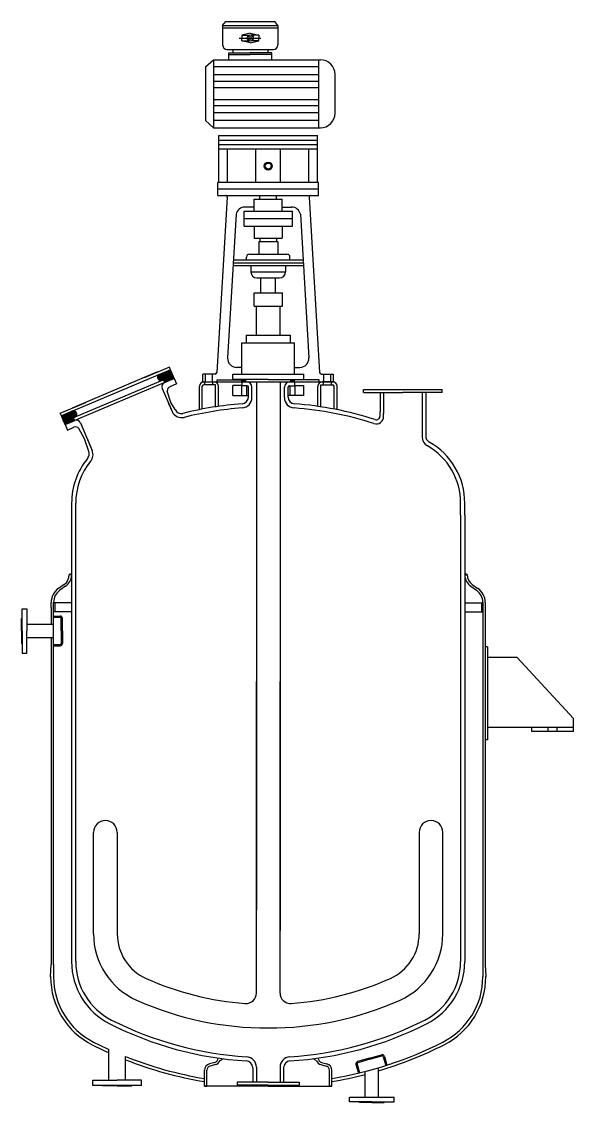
# Model space of a CAD drawing. Extents: x -1761 to -213, y -554 to 626.
# Drawn here: x -1200 to -1013.6, y 203.8 to 568.7 of the extents above; entities that cross this region are included whole.
import ezdxf

# ---------------------------------------------------------------- set-up
doc = ezdxf.new("R2010")
doc.units = 0
doc.linetypes.add('BORDER', pattern=[17, 12, -1, 1, -1, 1, -1])
doc.layers.get('0').update_dxf_attribs({"color": 8, "linetype": 'CONTINUOUS'})
for name, color, linetype in [('1', 8, 'CONTINUOUS'), ('6', 1, 'BORDER'), ('85', 7, 'CONTINUOUS')]:
    doc.layers.add(name, color=color, linetype=linetype)

# ---------------------------------------------------------------- blocks, each defined once
blk = doc.blocks.new('*U8')
at = {"layer": '1'}
for p, q in [((-640.39, 448.41), (-640.54, 448.26)), ((-640.11, 448.41), (-640.54, 447.98)), ((-639.83, 448.41), (-640.54, 447.7)), ((-639.76, 447.61), (-640.54, 448.39)), ((-640.04, 447.61), (-640.54, 448.11)), ((-640.32, 447.61), (-640.54, 447.82, 1)), ((-639.54, 448.41), (-640.34, 447.61)), ((-639.48, 447.61), (-640.28, 448.41)), ((-639.26, 448.41), (-640.06, 447.61)), ((-639.23, 447.65), (-639.99, 448.41)), ((-639.23, 448.15), (-639.78, 447.61)), ((-639.23, 447.93), (-639.71, 448.41)), ((-639.23, 447.87), (-639.5, 447.61)), ((-639.23, 448.22), (-639.43, 448.41))]:
    blk.add_line(p, q, dxfattribs=at)
blk = doc.blocks.new('*U2')
at = {"layer": '1'}
for p, q in [((-624.04, 448.22), (-623.85, 448.41)), ((-624.04, 447.93), (-623.57, 448.41)), ((-624.04, 447.65), (-623.28, 448.41)), ((-624.04, 448.15), (-623.5, 447.61)), ((-624.04, 447.87), (-623.78, 447.61, 1)), ((-624.02, 448.41), (-623.22, 447.61)), ((-623.8, 447.61), (-623, 448.41)), ((-623.73, 448.41), (-622.93, 447.61)), ((-623.52, 447.61), (-622.74, 448.39)), ((-623.45, 448.41), (-622.74, 447.7)), ((-623.24, 447.61), (-622.74, 448.11)), ((-623.17, 448.41), (-622.74, 447.98)), ((-622.95, 447.61), (-622.74, 447.82)), ((-622.89, 448.41), (-622.74, 448.26))]:
    blk.add_line(p, q, dxfattribs=at)
blk = doc.blocks.new('*U3')
at = {"layer": '1'}
for p, q in [((-565.24, 382.85), (-565.24, 382.86)), ((-565.24, 382.84), (-564.81, 382.41)), ((-565.24, 382.57), (-565.06, 382.75)), ((-565.24, 382.29), (-564.88, 382.65)), ((-565.24, 382.56), (-564.99, 382.31)), ((-565.24, 382.28), (-565.17, 382.21, 1)), ((-564.86, 382.38), (-564.7, 382.55))]:
    blk.add_line(p, q, dxfattribs=at)

msp = doc.modelspace()

# ---------------------------------------------------------------- linework, layer by layer
at = {"layer": '1'}
for p, q in [((-1132.07355, 567.40691), (-1131.01748, 568.69812)), ((-1132.07355, 567.40691), (-1113.41055, 567.40691)), ((-1132.07355, 567.40691), (-1132.07355, 560.80459)), ((-1132.07355, 566.56137), (-1113.41055, 566.56137)), ((-1131.01748, 568.69812), (-1114.46961, 568.69812)), ((-1131.01748, 568.69812), (-1114.46961, 568.69812)), ((-1113.41355, 567.40691), (-1114.46961, 568.69812, 6.28319)), ((-1113.41055, 567.40691), (-1113.41055, 560.80459)), ((-1122.74355, 564.74304), (-1125.63254, 564.13119)), ((-1125.63254, 564.13119), (-1123.12684, 564.13119)), ((-1125.63254, 564.13119), (-1125.63254, 563.14608)), ((-1125.63254, 562.16097), (-1125.63254, 563.14608)), ((-1125.63254, 562.16097), (-1123.12684, 562.16097)), ((-1122.74355, 561.54911), (-1125.63254, 562.16097)), ((-1122.74355, 564.74304), (-1119.85455, 564.13119)), ((-1122.74355, 561.54911), (-1119.85455, 562.16097)), ((-1119.85455, 564.13119), (-1122.36025, 564.13119)), ((-1119.85455, 562.16097), (-1122.36025, 562.16097)), ((-1119.85455, 564.13119), (-1119.85455, 563.14608)), ((-1119.85455, 562.16097), (-1119.85455, 563.14608)), ((-1130.57355, 559.30459), (-1114.91055, 559.30459)), ((-1128.68402, 559.30459), (-1128.68402, 558.14292)), ((-1116.80307, 559.30459), (-1116.80307, 558.14292)), ((-1137.92095, 553.41973), (-1135.13577, 555.83958)), ((-1135.13577, 555.83958), (-1099.08021, 555.83958, 1)), ((-1135.13577, 555.83958), (-1135.13577, 532.83425)), ((-1129.99132, 558.14292), (-1122.74355, 558.14292, 6.28319)), ((-1129.99132, 555.83958), (-1129.99132, 558.14292)), ((-1129.99132, 557.62272), (-1122.74355, 557.62272)), ((-1115.49577, 558.14292), (-1122.74355, 558.14292)), ((-1115.49577, 557.62272), (-1122.74355, 557.62272)), ((-1115.49577, 555.83958), (-1115.49577, 558.14292)), ((-1099.72507, 555.83958), (-1099.72507, 532.83425, 6.28319)), ((-1137.92095, 553.41973), (-1137.92095, 535.26477)), ((-1099.72507, 553.40871), (-1135.13577, 553.40871)), ((-1099.72507, 550.75052), (-1135.13577, 550.75052)), ((-1099.72507, 548.45451), (-1135.13577, 548.45451)), ((-1094.08021, 537.83425), (-1094.08021, 550.83958)), ((-1099.72507, 546.37112), (-1135.13577, 546.37112)), ((-1099.72507, 542.30804), (-1135.13577, 542.30804)), ((-1099.72507, 540.22465), (-1135.13577, 540.22465)), ((-1099.72507, 537.92864), (-1135.13577, 537.92864)), ((-1137.92095, 535.26477), (-1135.13577, 532.83425)), ((-1099.72507, 535.27045), (-1135.13577, 535.27045)), ((-1135.13577, 532.83425), (-1099.08021, 532.83425)), ((-1133.36206, 530.25124), (-1100.02674, 530.25124)), ((-1133.36206, 514.39812), (-1133.36206, 530.25124)), ((-1100.02674, 514.39812), (-1100.02674, 530.25124)), ((-1133.36206, 528.69812), (-1100.02674, 528.69812, 6.28319)), ((-1133.36206, 528.69812), (-1100.02674, 528.69812)), ((-1133.36206, 527.22022), (-1100.02674, 527.22022)), ((-1133.36206, 525.74233), (-1100.02674, 525.74233)), ((-1130.47692, 514.39812), (-1130.47692, 525.74233)), ((-1120.82774, 514.39812), (-1120.82774, 525.74233)), ((-1112.56106, 514.39812), (-1112.56106, 525.74233)), ((-1102.91188, 514.39812), (-1102.91188, 525.74233)), ((-1099.6944, 514.39812), (-1133.6944, 514.39812)), ((-1133.6944, 509.99812), (-1133.6944, 514.39812)), ((-1133.6944, 512.19812), (-1099.6944, 512.19812)), ((-1133.6944, 512.19812), (-1099.6944, 512.19812)), ((-1099.6944, 509.99812), (-1099.6944, 514.39812, 6.28319)), ((-1130.53124, 509.46839), (-1134.05791, 450.26244)), ((-1133.6944, 509.99812), (-1099.6944, 509.99812)), ((-1121.39032, 508.78114), (-1111.99848, 508.78114)), ((-1121.39032, 504.69812), (-1121.39032, 508.78114)), ((-1119.48514, 508.78114), (-1119.48514, 509.99812, 6.28319)), ((-1113.90366, 508.78114), (-1113.90366, 509.99812)), ((-1111.99848, 504.69812), (-1111.99848, 508.78114)), ((-1102.85756, 509.46839), (-1099.33089, 450.26244, 6.28319)), ((-1127.56124, 503.662), (-1130.40691, 455.14793)), ((-1124.86495, 504.69812), (-1108.52385, 504.69812)), ((-1124.86495, 499.69812), (-1124.86495, 504.69812)), ((-1121.39032, 506.07067), (-1124.6201, 506.07067, 6.28319)), ((-1111.99848, 506.07067), (-1108.7687, 506.07067)), ((-1108.52385, 499.69812), (-1108.52385, 504.69812)), ((-1105.82756, 503.662), (-1102.98189, 455.14793, 6.28319)), ((-1124.86495, 502.19812), (-1108.52385, 502.19812)), ((-1124.86495, 499.69812), (-1108.52385, 499.69812)), ((-1121.39032, 499.69812), (-1121.39032, 495.61509)), ((-1111.99848, 499.69812), (-1111.99848, 495.61509)), ((-1121.39032, 495.61509), (-1111.99848, 495.61509)), ((-1113.48514, 494.39812), (-1119.90366, 494.39812)), ((-1119.90366, 494.39812), (-1119.90366, 490.19812)), ((-1119.48514, 495.61509), (-1119.48514, 494.39812)), ((-1113.90366, 495.61509), (-1113.90366, 494.39812)), ((-1113.48514, 494.39812), (-1113.48514, 490.19812)), ((-1124.03446, 488.19812), (-1124.03446, 489.19812)), ((-1123.03446, 490.19812), (-1110.35434, 490.19812)), ((-1109.35434, 488.19812), (-1109.35434, 489.19812, 6.28319)), ((-1104.77386, 486.19812), (-1128.61494, 486.19812)), ((-1104.83252, 487.19812), (-1128.55628, 487.19812)), ((-1104.89117, 488.19812), (-1128.49763, 488.19812)), ((-1122.54576, 486.19812), (-1122.54576, 484.18939, 6.28319)), ((-1110.84305, 486.19812), (-1110.84305, 484.18939)), ((-1122.54576, 484.18939), (-1110.84305, 484.18939)), ((-1120.54576, 482.18939), (-1112.84305, 482.18939, 6.28319)), ((-1119.1944, 477.09812), (-1119.1944, 482.18939)), ((-1114.1944, 477.09812), (-1114.1944, 482.18939)), ((-1121.48623, 477.09812), (-1111.90257, 477.09812)), ((-1121.48623, 472.59812), (-1121.48623, 477.09812)), ((-1111.90257, 472.59812), (-1111.90257, 477.09812)), ((-1121.48623, 472.59812), (-1111.90257, 472.59812)), ((-1120.6944, 462.89812), (-1120.6944, 472.59812)), ((-1112.6944, 462.89812), (-1112.6944, 472.59812)), ((-1125.59357, 460.23695), (-1107.79523, 460.23695)), ((-1125.59357, 449.69812), (-1125.59357, 460.23695)), ((-1124.13403, 462.89812), (-1109.25478, 462.89812)), ((-1124.13403, 462.89812), (-1124.13403, 460.23695)), ((-1109.25478, 462.89812), (-1109.25478, 460.23695)), ((-1107.79523, 449.69812), (-1107.79523, 460.23695)), ((-1149.67982, 451.16973), (-1186.53121, 435.61416)), ((-1148.82427, 449.14291), (-1185.67565, 433.58734)), ((-1154.03757, 450.4157), (-1182.95123, 438.21077, 6.28319)), ((-1150.06871, 452.09102), (-1158.644, 448.47125)), ((-1153.54922, 449.5364), (-1149.67982, 451.16973, 6.28319)), ((-1148.82427, 449.14291), (-1152.69366, 447.50957)), ((-1149.67982, 451.16973), (-1150.06871, 452.09102, 6.28319)), ((-1148.82427, 449.14291), (-1149.67982, 451.16973, 6.28319)), ((-1148.43538, 448.22162), (-1148.82427, 449.14291)), ((-1134.65685, 449.69812), (-1138.7944, 449.69812)), ((-1138.7944, 447.09812), (-1138.7944, 449.69812)), ((-1137.8944, 447.09812), (-1137.8944, 449.69812)), ((-1135.4944, 447.09812), (-1135.4944, 449.69812)), ((-1128.6944, 449.69812), (-1104.6944, 449.69812)), ((-1128.6944, 447.89812), (-1128.6944, 449.69812)), ((-1128.6944, 447.89812), (-1128.6944, 449.69812)), ((-1125.59357, 451.97435), (-1127.40861, 451.97226)), ((-1107.79523, 451.97435), (-1105.9802, 451.97226)), ((-1104.6944, 447.89812), (-1104.6944, 449.69812)), ((-1104.6944, 447.89812), (-1104.6944, 449.69812)), ((-1098.73195, 449.69812), (-1094.5944, 449.69812, 1)), ((-1097.8944, 447.09812), (-1097.8944, 449.69812)), ((-1095.4944, 447.09812), (-1095.4944, 449.69812)), ((-1094.5944, 447.09812), (-1094.5944, 449.69812)), ((-1148.43538, 448.22162), (-1185.28676, 432.66605)), ((-1153.7418, 447.93549), (-1153.97514, 448.48826, 6.28319)), ((-1151.65987, 446.86051), (-1152.04876, 447.78179)), ((-1148.43538, 448.22162), (-1151.65987, 446.86051)), ((-1147.6576, 446.37905, -6.28319), (-1149.86868, 445.44572, 6.28319)), ((-1148.43538, 448.22162), (-1147.6576, 446.37905)), ((-1139.9444, 437.69289), (-1139.9444, 445.59812)), ((-1138.9444, 437.88869), (-1138.9444, 445.59812)), ((-1138.7944, 447.09812), (-1094.5944, 447.09812, 1)), ((-1138.7944, 447.09812), (-1094.5944, 447.09812)), ((-1138.7944, 447.09812), (-1094.5944, 447.09812)), ((-1138.4444, 447.09812), (-1134.9444, 447.09812)), ((-1134.4444, 446.09812), (-1138.4444, 446.09812)), ((-1138.0444, 446.09812), (-1138.0444, 447.09812, 6.28319)), ((-1135.3444, 446.09812), (-1135.3444, 447.09812, 6.28319)), ((-1134.4444, 438.66006), (-1134.4444, 446.09812, 1)), ((-1133.9444, 447.79812), (-1125.5944, 447.79812)), ((-1133.9444, 447.09812), (-1133.9444, 447.79812)), ((-1133.4444, 438.80732), (-1133.4444, 445.59812)), ((-1116.6944, 447.89812), (-1128.6944, 447.89812, 1)), ((-1125.5944, 445.89812), (-1128.6944, 445.89812, 6.28319)), ((-1128.6944, 442.49812), (-1128.6944, 445.89812)), ((-1125.6944, 445.89812), (-1125.6944, 442.49812)), ((-1123.7944, 445.69812), (-1125.6944, 445.69812)), ((-1125.5944, 447.09812), (-1125.5944, 447.89812)), ((-1125.5944, 447.09812), (-1107.7944, 447.09812)), ((-1125.5944, 447.09812), (-1125.5944, 445.69812)), ((-1124.2894, 447.09812), (-1124.2894, 447.89812)), ((-1123.9944, 445.69812), (-1123.9944, 442.49812, 6.28319)), ((-1123.3944, 441.96211), (-1123.3944, 445.29812)), ((-1122.1944, 441.76155), (-1122.1944, 445.29812, 1)), ((-1120.6944, 447.09812), (-1120.6944, 268.72476, 6.28319)), ((-1120.6944, 447.09812), (-1120.6944, 268.72476)), ((-1116.6944, 447.89812), (-1104.6944, 447.89812)), ((-1112.6944, 447.09812), (-1112.6944, 261.87014)), ((-1112.6944, 447.09812), (-1112.6944, 261.87014, 1)), ((-1111.1944, 441.76155), (-1111.1944, 445.29812)), ((-1109.9944, 441.96211), (-1109.9944, 445.29812)), ((-1109.5944, 445.69812), (-1107.6944, 445.69812)), ((-1109.3944, 445.69812), (-1109.3944, 442.49812)), ((-1109.0994, 447.09812), (-1109.0994, 447.89812)), ((-1107.7944, 447.09812), (-1107.7944, 447.89812)), ((-1099.4444, 447.79812), (-1107.7944, 447.79812)), ((-1107.7944, 447.09812), (-1107.7944, 445.69812)), ((-1107.7944, 445.89812), (-1104.6944, 445.89812, 6.28319)), ((-1107.6944, 445.89812), (-1107.6944, 442.49812)), ((-1104.6944, 442.49812), (-1104.6944, 445.89812)), ((-1104.6944, 442.49812), (-1104.6944, 445.89812)), ((-1099.9444, 438.80732), (-1099.9444, 445.59812)), ((-1099.4444, 447.09812), (-1099.4444, 447.79812)), ((-1098.9444, 446.09812), (-1094.9444, 446.09812)), ((-1098.9444, 438.66006), (-1098.9444, 446.09812)), ((-1094.9444, 447.09812), (-1098.4444, 447.09812)), ((-1098.0444, 446.09812), (-1098.0444, 447.09812, 6.28319)), ((-1095.3444, 446.09812), (-1095.3444, 447.09812, 6.28319)), ((-1094.4444, 437.88869), (-1094.4444, 445.59812)), ((-1093.4444, 437.69289), (-1093.4444, 445.59812)), ((-1152.45847, 444.89525), (-1149.46881, 437.8127)), ((-1149.58255, 440.1393), (-1150.77016, 443.98852)), ((-1128.6944, 442.49812), (-1123.3944, 442.49812)), ((-1104.6944, 442.49812), (-1109.9944, 442.49812)), ((-1084.4444, 444.53019), (-1057.9444, 444.53019)), ((-1084.4444, 443.53019), (-1084.4444, 444.53019)), ((-1084.4444, 443.53019), (-1071.1944, 443.53019, 6.28319)), ((-1078.8944, 443.53019), (-1078.8944, 436.97818)), ((-1077.6944, 443.53019), (-1077.6944, 436.42637)), ((-1057.9444, 443.53019), (-1071.1944, 443.53019)), ((-1064.6944, 443.53019), (-1064.6944, 430.92533)), ((-1063.4944, 443.53019), (-1063.4944, 430.4129)), ((-1057.9444, 443.53019), (-1057.9444, 444.53019)), ((-1186.92009, 436.53545), (-1178.34481, 440.15522)), ((-1150.31958, 439.82818), (-1149.18068, 437.13011, 6.28319)), ((-1148.15385, 437.78324), (-1149.58255, 440.1393)), ((-1186.53121, 435.61416), (-1186.92009, 436.53545)), ((-1182.66181, 437.2475), (-1186.53121, 435.61416)), ((-1185.67565, 433.58734), (-1186.53121, 435.61416, 6.28319)), ((-1185.67565, 433.58734), (-1181.80625, 435.22067)), ((-1182.06226, 434.02717), (-1182.45115, 434.94845, 6.28319)), ((-1181.38034, 436.26881), (-1181.61367, 436.82158)), ((-1078.8944, 435.59741), (-1078.8944, 436.98048)), ((-1077.6944, 435.3874), (-1077.6944, 436.47394, 6.28319)), ((-1185.28676, 432.66605), (-1185.67565, 433.58734)), ((-1185.28676, 432.66605), (-1182.06226, 434.02717)), ((-1185.28676, 432.66605), (-1184.50898, 430.82348)), ((-1184.50898, 430.82348, -6.28319), (-1182.2979, 431.75682, 6.28319)), ((-1178.69514, 427.8504), (-1180.62493, 431.38633, 6.28319)), ((-1180.097, 433.22857), (-1176.57937, 424.89525)), ((-1064.6944, 430.98643), (-1064.6944, 428.53251, 6.28319)), ((-1177.33839, 423.60765), (-1178.69514, 427.8504)), ((-1177.95811, 428.16151), (-1176.1451, 423.86645)), ((-1063.4944, 430.47989), (-1063.4944, 428.76198)), ((-1183.09392, 406.09812), (-1183.0944, 251.49169)), ((-1181.6944, 251.39182), (-1181.69389, 406.09812)), ((-1051.6944, 402.09812), (-1051.6944, 406.24798)), ((-1051.6944, 402.09812), (-1051.6944, 406.24798)), ((-1050.2944, 402.09812), (-1050.2944, 406.24798, 6.28319)), ((-1050.2944, 402.09812), (-1050.2944, 406.24798, 6.28319)), ((-1051.6944, 402.09812), (-1051.6944, 251.50373)), ((-1051.6944, 402.09812), (-1051.6944, 397.19812)), ((-1050.2944, 402.09812), (-1050.2944, 251.34825)), ((-1051.6944, 391.99812), (-1051.6944, 251.50373)), ((-1051.6944, 391.99812), (-1051.6944, 251.50373)), ((-1181.6944, 251.39182), (-1181.6944, 387.09812)), ((-1050.2944, 387.08161), (-1050.2944, 251.34825)), ((-1050.2944, 387.08161), (-1050.2944, 251.34825)), ((-1050.2944, 387.08161), (-1050.2944, 251.34825)), ((-1183.6944, 381.99812), (-1183.8944, 381.99812)), ((-1183.6944, 381.99812), (-1183.0944, 382.34453, 6.28319)), ((-1049.6944, 381.99812), (-1050.2944, 382.34453, 6.28319)), ((-1049.6944, 381.99812), (-1050.2944, 382.34453, 6.28319)), ((-1049.6944, 381.99812), (-1050.2944, 381.65171)), ((-1049.6944, 381.99812), (-1050.2944, 381.65171)), ((-1049.6944, 381.99812), (-1049.4944, 381.99812)), ((-1049.6944, 381.99812), (-1049.4944, 381.99812)), ((-1185.60009, 378.72151), (-1187.52114, 377.37638)), ((-1185.14123, 378.06619), (-1187.06228, 376.72105, 6.28319)), ((-1048.24757, 378.06619), (-1046.32652, 376.72105, 6.28319)), ((-1047.78871, 378.72151), (-1045.86766, 377.37638)), ((-1189.9944, 370.99812), (-1189.9944, 372.62529)), ((-1189.1944, 370.99812), (-1189.1944, 372.62529)), ((-1183.0944, 372.49812), (-1189.1944, 372.49812)), ((-1188.7944, 372.49812), (-1188.7944, 369.49812)), ((-1050.2944, 372.49812), (-1044.1944, 372.49812)), ((-1044.5944, 372.49812), (-1044.5944, 369.49812)), ((-1044.1944, 372.62529), (-1044.1944, 246.18096)), ((-1044.1944, 372.62529), (-1044.1944, 246.18096)), ((-1044.1944, 372.62529), (-1044.1944, 246.18096)), ((-1043.3944, 372.62529), (-1043.3944, 250.34967)), ((-1043.3944, 372.62529), (-1043.3944, 250.34967)), ((-1199.7944, 362.99812), (-1199.7944, 370.49812)), ((-1199.7944, 370.49812), (-1198.1944, 370.49812)), ((-1198.1944, 370.49812), (-1198.1944, 362.99812)), ((-1189.9944, 370.99812), (-1189.9944, 365.24812)), ((-1189.1944, 285.36408), (-1189.1944, 370.92248, 1)), ((-1183.0944, 369.49812), (-1189.1944, 369.49812)), ((-1050.2944, 369.49812), (-1044.1944, 369.49812)), ((-1199.9944, 362.99812), (-1199.9944, 367.19812)), ((-1199.9944, 367.19812), (-1199.7944, 367.19812)), ((-1198.1944, 365.24812), (-1189.1944, 365.24812)), ((-1189.1944, 367.99812), (-1186.9944, 367.99812)), ((-1189.1944, 367.59812), (-1186.9944, 367.59812)), ((-1186.5944, 362.99812), (-1186.5944, 367.19812, 6.28319)), ((-1186.1944, 362.99812), (-1186.1944, 367.19812, 6.28319)), ((-1199.9944, 362.99812), (-1199.9944, 358.79812)), ((-1199.7944, 362.99812), (-1199.7944, 355.49812)), ((-1198.1944, 355.49812), (-1198.1944, 362.99812)), ((-1186.5944, 362.99812), (-1186.5944, 358.79812)), ((-1186.1944, 362.99812), (-1186.1944, 358.79812)), ((-1199.9944, 358.79812), (-1199.7944, 358.79812)), ((-1198.1944, 360.74812), (-1189.1944, 360.74812)), ((-1189.9944, 360.74812), (-1189.9944, 286.84812)), ((-1189.1944, 358.39812), (-1186.9944, 358.39812)), ((-1189.1944, 357.99812), (-1186.9944, 357.99812)), ((-1042.5944, 357.67899), (-1043.3944, 357.67899)), ((-1042.5944, 357.67899), (-1042.5944, 326.17899)), ((-1199.7944, 355.49812), (-1198.1944, 355.49812)), ((-1032.5944, 353.99812), (-1042.5944, 353.99812)), ((-1032.5944, 353.99812), (-1013.5944, 333.39812)), ((-1112.6944, 240.73907), (-1112.6944, 345.98011)), ((-1120.6944, 240.73907), (-1120.6944, 338.07173, 6.28319)), ((-1013.5944, 328.99812), (-1013.5944, 333.39812)), ((-1013.5944, 330.39812), (-1042.5944, 330.39812)), ((-1027.5944, 328.99812), (-1027.5944, 330.39812)), ((-1013.5944, 328.99812), (-1027.5944, 328.99812)), ((-1022.0944, 328.99812), (-1022.0944, 330.39812)), ((-1019.0944, 328.99812), (-1019.0944, 330.39812)), ((-1042.5944, 326.17899), (-1043.3944, 326.17899)), ((-1175.6944, 260.74244), (-1175.6944, 294.9959, 1)), ((-1175.6944, 260.74244), (-1175.6944, 294.9959)), ((-1167.6944, 294.9959), (-1167.6944, 260.74244, 6.28319)), ((-1065.6944, 294.9959), (-1065.6944, 260.74244, 6.28319)), ((-1057.6944, 260.74244), (-1057.6944, 294.9959, 6.28319)), ((-1057.6944, 260.74244), (-1057.6944, 294.9959)), ((-1189.1944, 250.34812), (-1189.1944, 289.05282)), ((-1189.9944, 287.56878), (-1189.9944, 250.34812)), ((-1190.1944, 246.18096), (-1189.9944, 250.34812)), ((-1189.1944, 250.34812), (-1189.1944, 246.18096)), ((-1183.0944, 251.49812), (-1183.0944, 251.34825)), ((-1181.6944, 251.49812), (-1181.6944, 251.34825, 6.28319)), ((-1051.6944, 251.49812), (-1051.6944, 251.34825, 6.28319)), ((-1050.2944, 251.49812), (-1050.2944, 251.34825, 6.28319)), ((-1043.3944, 250.34967), (-1043.1944, 246.18096, 6.28319)), ((-1190.1944, 246.34812), (-1190.1944, 246.18096)), ((-1189.1944, 246.34812), (-1189.1944, 246.18096)), ((-1044.1944, 246.34812), (-1044.1944, 246.18096)), ((-1043.1944, 246.34812), (-1043.1944, 246.18096)), ((-1170.5444, 211.39065), (-1170.5444, 221.72664)), ((-1164.8444, 211.39065), (-1164.8444, 219.30579)), ((-1082.4634, 218.77546), (-1078.4261, 219.93314, 6.28319)), ((-1082.35315, 218.39096), (-1078.31585, 219.54863)), ((-1077.82109, 219.27438), (-1076.96602, 216.29242)), ((-1077.43658, 219.38464), (-1076.58501, 216.41484, 6.28319)), ((-1134.70617, 217.36156), (-1136.48968, 216.88367, 6.28319)), ((-1134.49912, 216.58882), (-1136.28263, 216.11093, 6.28319)), ((-1132.94795, 217.98416), (-1131.88613, 218.57678)), ((-1121.8944, 215.53136), (-1121.8944, 210.69812)), ((-1120.6944, 215.73175), (-1120.6944, 210.69812)), ((-1112.6944, 215.73175), (-1112.6944, 210.69812)), ((-1111.4944, 215.53136), (-1111.4944, 210.69812)), ((-1100.44085, 217.98416), (-1101.50267, 218.57678, 6.28319)), ((-1100.44085, 217.98416), (-1101.50267, 218.57678)), ((-1098.88968, 216.58882), (-1097.10617, 216.11093, 6.28319)), ((-1098.68263, 217.36156), (-1096.89912, 216.88367, 6.28319)), ((-1087.0492, 216.62826), (-1086.21187, 213.70814)), ((-1086.66469, 216.73852), (-1085.82273, 213.80226)), ((-1082.4634, 218.77546), (-1086.5007, 217.61778)), ((-1082.35315, 218.39096), (-1086.39044, 217.23328)), ((-1079.4444, 205.64146), (-1079.4444, 215.52739)), ((-1138.1944, 209.31045), (-1138.1944, 214.66204)), ((-1137.3944, 209.31045), (-1137.3944, 214.66204)), ((-1095.9944, 209.31045), (-1095.9944, 214.66204)), ((-1095.1944, 209.31045), (-1095.1944, 214.66204)), ((-1083.9444, 205.64146), (-1083.9444, 214.27438)), ((-1175.9444, 211.39065), (-1167.6944, 211.39065)), ((-1175.9444, 209.59065), (-1175.9444, 211.39065)), ((-1159.4444, 209.59065), (-1175.9444, 209.59065)), ((-1172.6444, 209.39065), (-1172.6444, 209.59065)), ((-1167.6944, 209.39065), (-1172.6444, 209.39065)), ((-1159.4444, 211.39065), (-1167.6944, 211.39065)), ((-1167.6944, 209.39065), (-1162.7444, 209.39065)), ((-1162.7444, 209.39065), (-1162.7444, 209.59065)), ((-1159.4444, 209.59065), (-1159.4444, 211.39065)), ((-1116.6944, 209.31045), (-1138.1944, 209.31045)), ((-1138.1944, 209.31045), (-1137.3944, 209.31045)), ((-1116.6944, 210.69812), (-1127.1944, 210.69812)), ((-1127.1944, 210.69812), (-1127.1944, 209.69812)), ((-1116.6944, 209.69812), (-1127.1944, 209.69812)), ((-1116.6944, 210.69812), (-1106.1944, 210.69812)), ((-1116.6944, 209.69812), (-1106.1944, 209.69812)), ((-1116.6944, 209.31045), (-1095.1944, 209.31045)), ((-1106.1944, 210.69812), (-1106.1944, 209.69812, 6.28319)), ((-1095.1944, 209.31045), (-1095.9944, 209.31045)), ((-1089.1944, 204.04146), (-1089.1944, 205.64146)), ((-1089.1944, 205.64146), (-1081.6944, 205.64146)), ((-1081.6944, 205.64146), (-1074.1944, 205.64146)), ((-1074.1944, 204.04146), (-1074.1944, 205.64146)), ((-1081.6944, 204.04146), (-1089.1944, 204.04146)), ((-1085.8944, 203.84146), (-1085.8944, 204.04146)), ((-1081.6944, 203.84146), (-1085.8944, 203.84146)), ((-1081.6944, 204.04146), (-1074.1944, 204.04146)), ((-1081.6944, 203.84146), (-1077.4944, 203.84146)), ((-1077.4944, 203.84146), (-1077.4944, 204.04146))]:
    msp.add_line(p, q, dxfattribs=at)
at = {"layer": '1', "color": 4}
msp.add_line((-1126.48126, 563.14608), (-1119.23419, 563.14608), dxfattribs=at)
at = {"layer": '1'}
for centre, radius in [((-1122.74355, 563.14608), 1.05705), ((-1122.74355, 563.14608), 0.53235), ((-1116.6944, 519.93535), 1.3501), ((-1116.6944, 519.93535), 1.02422)]:
    msp.add_circle(centre, radius, dxfattribs=at)
for centre, radius, start, end in [((-1130.57355, 560.80459), 1.5, 180, 270), ((-1114.91055, 560.80459), 1.5, 270, 0), ((-1099.08021, 550.83958), 5, 0, 90), ((-1099.08021, 537.83425), 5, 270, 0), ((-1131.03035, 509.49812), 0.5, 356.5911367, 90), ((-1102.35845, 509.49812), 0.5, 90, 183.4088633), ((-1124.6201, 503.07067), 3, 90, 168.6318128), ((-1108.7687, 503.07067), 3, 11.3681872, 90), ((-1123.03446, 489.19812), 1, 90, 180), ((-1110.35434, 489.19812), 1, 0, 90), ((-1120.54576, 484.18939), 2, 180, 270), ((-1112.84305, 484.18939), 2, 270, 0), ((-1127.41205, 454.97226), 3, 176.6430762, 270.0658702), ((-1105.97675, 454.97226), 3, 269.9341298, 3.3569238), ((-1153.23811, 448.79937), 0.8, 112.8854, 202.8854), ((-1134.65685, 450.29812), 0.6, 270, 356.5911367), ((-1098.73195, 450.29812), 0.6, 183.4088633, 270), ((-1153.00477, 448.2466), 0.8, 202.8854, 292.8854), ((-1151.07654, 445.47858), 1.5, 112.8854, 202.8854), ((-1149.27233, 444.06929), 1.5, 112.8854, 183.0865236), ((-1138.4444, 445.59812), 1.5, 90, 180), ((-1138.4444, 445.59812), 0.5, 90, 180), ((-1134.9444, 445.59812), 1.5, 0, 90), ((-1123.9944, 445.29812), 1.8, 0, 90), ((-1123.7944, 445.29812), 0.4, 0, 90), ((-1109.3944, 445.29812), 1.8, 90, 180), ((-1109.5944, 445.29812), 0.4, 90, 180), ((-1098.4444, 445.59812), 1.5, 90, 180), ((-1094.9444, 445.59812), 1.5, 0, 90), ((-1094.9444, 445.59812), 0.5, 0, 90), ((-1125.6944, 441.96211), 2.3, 274.2762308, 0), ((-1125.6944, 441.76155), 3.5, 274.2833415, 0), ((-1107.6944, 441.76155), 3.5, 180, 265.7166585), ((-1107.6944, 441.96211), 2.3, 180, 265.7237692), ((-1116.6944, 321.59812), 118.4, 94.2762308, 104.0687554), ((-1116.6944, 321.59812), 117, 94.2833415, 104.0540051), ((-1116.6944, 321.59812), 117, 72.215403, 85.7166585), ((-1116.6944, 321.59812), 118.4, 72.2461082, 85.7237692), ((-1182.3507, 436.51047), 0.8, 22.8854, 112.8854), ((-1182.11737, 435.9577), 0.8, 292.8854, 22.8854), ((-1145.95618, 438.49122), 3.5, 202.8853805, 284.0540051), ((-1146.03489, 438.67769), 2.3, 202.8853805, 284.0687554), ((-1080.1944, 435.3874), 2.5, 252.215403, 0), ((-1080.1944, 435.59741), 1.3, 252.2461082, 0), ((-1181.72758, 430.3694), 1.5, 42.6842764, 112.8854), ((-1181.47893, 432.64524), 1.5, 22.8854, 112.8854), ((-1061.1944, 428.53251), 3.5, 180, 240.5155387), ((-1061.1944, 428.76198), 2.3, 180, 240.76636), ((-1179.45734, 422.71321), 2.3, 320.3432432, 22.8853805), ((-1179.3696, 422.50534), 3.5, 320.5760894, 22.8853805), ((-1073.7944, 406.24798), 22.1, 359.6114562, 60.5155387), ((-1073.7944, 406.24798), 23.5, 359.6346038, 60.76636), ((-1159.5944, 406.24798), 23.5, 140.3432432, 180.3653962), ((-1159.5944, 406.24798), 22.1, 140.5760894, 180.3885438), ((-1187.8944, 381.99812), 4, 305, 0), ((-1187.8944, 381.99812), 4.8, 305, 355.9444798), ((-1045.4944, 381.99812), 4.8, 184.0555202, 235), ((-1045.4944, 381.99812), 4, 180, 235), ((-1184.1944, 372.62529), 5.8, 125, 180), ((-1184.1944, 372.62529), 5, 125, 180), ((-1049.1944, 372.62529), 5, 0, 55), ((-1049.1944, 372.62529), 5.8, 0, 55), ((-1186.9944, 367.19812), 0.8, 0, 90), ((-1186.9944, 367.19812), 0.4, 0, 90), ((-1186.9944, 358.79812), 0.8, 270, 0), ((-1186.9944, 358.79812), 0.4, 270, 0), ((-1171.6944, 294.9959), 4, 0, 180), ((-1061.6944, 294.9959), 4, 0, 180), ((-1151.1944, 260.74244), 24.5, 180, 245.8060186), ((-1151.1944, 260.74244), 16.5, 180, 245.8060186), ((-1082.1944, 260.74244), 16.5, 294.1939814, 0), ((-1082.1944, 260.74244), 24.5, 294.1939814, 0), ((-1159.5944, 251.34825), 23.5, 180, 243.1244059), ((-1159.5944, 251.34825), 22.1, 180, 243.1244059), ((-1073.7944, 251.34825), 22.1, 296.8755941, 0), ((-1073.7944, 251.34825), 23.5, 296.8755941, 0), ((-1164.5444, 246.18096), 25.65, 180, 243.1244059), ((-1164.5444, 246.18096), 24.65, 180, 243.1244059), ((-1117.38366, 335.9959), 99, 245.8060186, 265.910382), ((-1116.00515, 335.9959), 99, 274.089618, 294.1939814), ((-1068.8444, 246.18096), 24.65, 296.8755941, 0), ((-1068.8444, 246.18096), 25.65, 296.8755941, 0.3733957), ((-1117.38366, 335.9959), 107, 245.8060186, 270.3690808), ((-1124.1944, 240.73907), 3.5, 265.910382, 0), ((-1116.00515, 335.9959), 107, 269.6309192, 294.1939814), ((-1109.1944, 240.73907), 3.5, 180, 274.089618), ((-1116.6944, 335.99812), 118.4, 243.1244059, 266.4374867), ((-1116.6944, 335.99812), 117, 243.1244059, 266.4315662), ((-1116.6944, 335.99812), 117, 273.5684338, 296.8755941), ((-1116.6944, 335.99812), 118.4, 273.5625133, 296.8755941), ((-1116.6944, 340.59812), 131.5, 243.1244059, 245.8262124), ((-1116.6944, 340.59812), 130.5, 243.1244059, 245.6289849), ((-1116.6944, 340.59812), 130.5, 279.4827674, 296.8755941), ((-1116.6944, 340.59812), 131.5, 286.4554636, 296.8755941), ((-1116.6944, 340.59812), 130.5, 248.3481678, 260.5172326), ((-1124.1944, 215.73175), 3.5, 0, 86.4315662), ((-1109.1944, 215.73175), 3.5, 93.5684338, 180), ((-1078.20559, 219.16413), 0.8, 16, 106), ((-1078.20559, 219.16413), 0.4, 16, 106), ((-1116.6944, 340.59812), 131.5, 248.5210302, 260.5900029), ((-1135.8944, 214.66204), 2.3, 105, 180), ((-1135.8944, 214.66204), 1.5, 105, 180), ((-1135.0944, 218.81045), 1.5, 285, 0), ((-1135.0944, 218.81045), 2.3, 285, 338.9456197), ((-1124.1944, 215.53136), 2.3, 0, 86.4374867), ((-1109.1944, 215.53136), 2.3, 93.5625133, 180), ((-1098.2944, 218.81045), 2.3, 201.0543803, 255), ((-1098.2944, 218.81045), 1.5, 180, 255), ((-1097.4944, 214.66204), 1.5, 0, 75), ((-1097.4944, 214.66204), 2.3, 0, 75), ((-1086.28019, 216.84877), 0.8, 106, 196), ((-1086.28019, 216.84877), 0.4, 106, 196), ((-1116.6944, 340.59812), 131.5, 279.4099971, 284.4212695)]:
    msp.add_arc(centre, radius, start, end, dxfattribs=at)
at = {"layer": '6'}
for p, q in [((-1154.01614, 448.61316), (-1153.66572, 449.4755)), ((-1151.54463, 447.9946), (-1154.01314, 448.99768)), ((-1153.88534, 449.26958), (-1151.15376, 448.15959)), ((-1153.85689, 448.20814), (-1153.2691, 449.65464)), ((-1153.68714, 447.82901), (-1152.87824, 449.81963)), ((-1150.7629, 448.32458), (-1153.63735, 449.49263)), ((-1153.46074, 447.58926), (-1152.48737, 449.98462)), ((-1150.37203, 448.48957), (-1153.25441, 449.66084)), ((-1153.18639, 447.46749), (-1152.0965, 450.14961)), ((-1152.92153, 449.8494), (-1152.86354, 449.82583)), ((-1152.86614, 447.4587), (-1151.70563, 450.31461)), ((-1152.86354, 449.82583), (-1149.98116, 448.65456)), ((-1152.48603, 447.59721), (-1151.31476, 450.4796)), ((-1149.59029, 448.81955), (-1152.47267, 449.99082)), ((-1152.09517, 447.76221), (-1150.9239, 450.64459)), ((-1152.08181, 450.15582), (-1149.19942, 448.98455)), ((-1151.7043, 447.9272), (-1150.53303, 450.80958)), ((-1151.69094, 450.32081), (-1148.8309, 449.15862)), ((-1151.31343, 448.09219), (-1150.14216, 450.97457)), ((-1148.99589, 449.54949), (-1151.30007, 450.4858)), ((-1150.92256, 448.25718), (-1149.75129, 451.13956)), ((-1150.9092, 450.65079), (-1149.16088, 449.94035)), ((-1150.53169, 448.42217), (-1149.545, 450.85033)), ((-1149.32588, 450.33122), (-1150.51834, 450.81578)), ((-1150.14083, 448.58717), (-1149.38001, 450.45946)), ((-1150.12747, 450.98077), (-1149.49087, 450.72209)), ((-1149.89149, 447.60697), (-1149.35909, 448.91715)), ((-1149.75129, 451.13956), (-1149.70999, 451.2412)), ((-1149.74996, 448.75216), (-1149.21502, 450.0686)), ((-1149.7366, 451.14577), (-1149.65586, 451.11296)), ((-1149.59029, 448.81955), (-1148.50092, 448.37688)), ((-1149.50062, 447.77197), (-1148.96822, 449.08214)), ((-1149.35909, 448.91715), (-1149.05003, 449.67773)), ((-1149.19942, 448.98455), (-1148.66591, 448.76775)), ((-1149.10975, 447.93696), (-1148.72004, 448.89599)), ((-1148.96822, 449.08214), (-1148.88503, 449.28686)), ((-1154.02921, 448.68039), (-1151.9355, 447.8296)), ((-1152.32637, 447.66461), (-1153.89684, 448.30278)), ((-1152.71779, 447.49985), (-1153.7313, 447.91169)), ((-1151.9355, 447.8296), (-1150.62533, 447.29721)), ((-1151.93158, 447.50419), (-1151.01619, 447.13222)), ((-1151.90336, 447.43733), (-1151.7043, 447.9272)), ((-1151.76659, 447.11332), (-1151.40706, 446.96723)), ((-1151.73837, 447.04646), (-1151.31343, 448.09219)), ((-1151.54463, 447.9946), (-1150.23446, 447.4622)), ((-1151.45496, 446.94701), (-1150.92256, 448.25718)), ((-1151.15376, 448.15959), (-1149.84359, 447.62719)), ((-1151.06409, 447.112), (-1150.53169, 448.42217)), ((-1150.7629, 448.32458), (-1149.45272, 447.79218)), ((-1150.67322, 447.27699), (-1150.14083, 448.58717)), ((-1150.37203, 448.48957), (-1149.06185, 447.95718)), ((-1150.28235, 447.44198), (-1149.74996, 448.75216)), ((-1149.98116, 448.65456), (-1148.67099, 448.12217)), ((-1148.71888, 448.10195), (-1148.55505, 448.50512)), ((-1186.51503, 435.57584), (-1186.49288, 435.63034)), ((-1183.5958, 434.46528), (-1186.47818, 435.63655)), ((-1183.98667, 434.30028), (-1186.38859, 435.27632)), ((-1186.35003, 435.18497), (-1186.10201, 435.79533)), ((-1186.2236, 434.88545), (-1184.37754, 434.13529)), ((-1186.18504, 434.7941), (-1185.71114, 435.96033)), ((-1186.08732, 435.80154), (-1183.20493, 434.63027)), ((-1184.76841, 433.9703), (-1186.05861, 434.49458)), ((-1186.02005, 434.40323), (-1185.32027, 436.12532)), ((-1185.85506, 434.01236), (-1184.92941, 436.29031)), ((-1182.81407, 434.79526), (-1185.69645, 435.96653)), ((-1185.69007, 433.6215), (-1184.53854, 436.4553)), ((-1185.31894, 433.73791), (-1184.14767, 436.62029)), ((-1185.30558, 436.13152), (-1182.4232, 434.96025)), ((-1184.92807, 433.9029), (-1183.7568, 436.78528)), ((-1182.03233, 435.12524), (-1184.91471, 436.29651)), ((-1184.67873, 432.92271), (-1184.14634, 434.23289)), ((-1184.5372, 434.06789), (-1183.36593, 436.95028)), ((-1181.66324, 435.29909), (-1184.52384, 436.4615)), ((-1184.28786, 433.0877), (-1183.75547, 434.39788)), ((-1184.14634, 434.23289), (-1182.97507, 437.11527)), ((-1184.13298, 436.6265), (-1181.43993, 435.53216)), ((-1183.98667, 434.30028), (-1182.6765, 433.76789)), ((-1183.897, 433.2527), (-1183.3646, 434.56287)), ((-1183.75547, 434.39788), (-1182.58634, 437.27498)), ((-1181.33081, 435.81164), (-1183.74211, 436.79149)), ((-1183.5958, 434.46528), (-1182.28563, 433.93288)), ((-1183.50613, 433.41769), (-1182.97373, 434.72786)), ((-1183.36593, 436.95028), (-1183.33171, 437.0345)), ((-1183.3646, 434.56287), (-1182.25065, 437.30419)), ((-1183.35124, 436.95648), (-1181.33804, 436.13841)), ((-1183.20493, 434.63027), (-1182.13297, 434.19467)), ((-1183.11526, 433.58268), (-1182.58286, 434.89285)), ((-1182.97373, 434.72786), (-1181.96463, 437.21115)), ((-1181.48764, 436.52302), (-1182.96037, 437.12147)), ((-1182.81407, 434.79526), (-1182.29796, 434.58554)), ((-1182.72439, 433.74767), (-1182.34176, 434.68929)), ((-1182.58286, 434.89285), (-1181.72366, 437.00728)), ((-1181.66213, 436.91775), (-1182.56001, 437.2826)), ((-1182.33352, 433.91266), (-1182.17677, 434.29842)), ((-1182.192, 435.05784), (-1181.54317, 436.65455)), ((-1181.80112, 435.22286), (-1181.37818, 436.26366)), ((-1185.15927, 433.80531), (-1185.89362, 434.10371)), ((-1185.72863, 433.71285), (-1185.55014, 433.64032)), ((-1185.56364, 433.32198), (-1184.63084, 432.94293)), ((-1185.55014, 433.64032), (-1184.23997, 433.10792)), ((-1185.52508, 433.23063), (-1185.31894, 433.73791)), ((-1185.39864, 432.93111), (-1185.0217, 432.77794)), ((-1185.36008, 432.83976), (-1184.92807, 433.9029)), ((-1185.15927, 433.80531), (-1183.8491, 433.27291)), ((-1185.0696, 432.75772), (-1184.5372, 434.06789)), ((-1184.76841, 433.9703), (-1183.45823, 433.4379)), ((-1184.37754, 434.13529), (-1183.06736, 433.6029))]:
    msp.add_line(p, q, dxfattribs=at)
at = {"layer": '85'}
msp.add_line((-1120.6944, 335.9959), (-1120.6944, 345.98011), dxfattribs=at)

# ---------------------------------------------------------------- block references
msp.add_blockref('*U3', (-485.05538, -0.51225))
msp.add_blockref('*U3', (-485.05538, -0.51225))
at = {"layer": '1'}
for name in ['*U8', '*U2']:
    msp.add_blockref(name, (-485.05538, -0.51225), dxfattribs=at)

doc.saveas('drawing.dxf')
